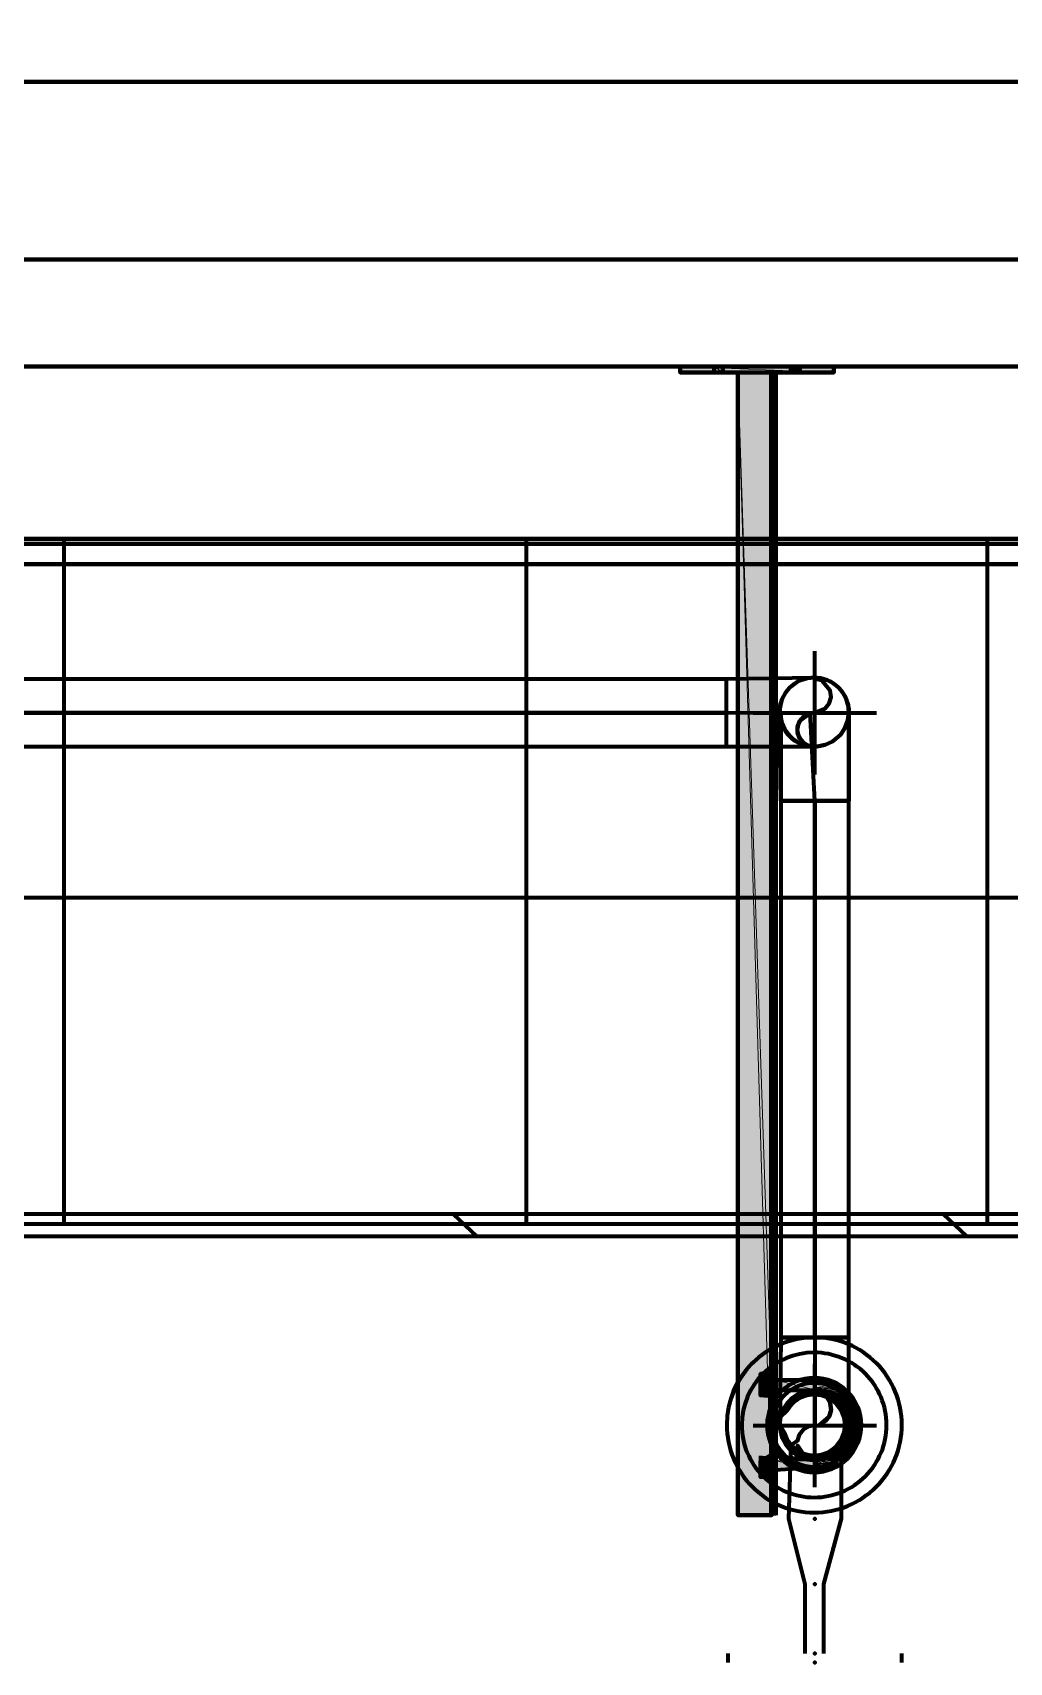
# Model space of a CAD drawing. Extents: x 0 to 1153, y 0 to 816.
# Drawn here: x 645.39 to 653.6, y 379.49 to 393.18 of the extents above; entities that cross this region are included whole.
import ezdxf

# ---------------------------------------------------------------- set-up
doc = ezdxf.new("R2010")
doc.units = 0
doc.header["$MEASUREMENT"] = 0
for name, color, linetype in [('Arch', 7, 'Continuous'), ('Hatch', 7, 'Continuous'), ('PIPE', 7, 'Continuous')]:
    doc.layers.add(name, color=color, linetype=linetype)

msp = doc.modelspace()

# ---------------------------------------------------------------- hatches: boundary and pattern name
at = {"layer": 'Hatch', "linetype": 'Continuous', "lineweight": 211}
for points in [[(652.124, 390.377), (650.833, 390.377), (650.833, 390.324), (652.124, 390.324)], [(651.637, 390.324), (651.319, 390.324), (651.319, 380.725), (651.637, 380.725)], [(651.838, 390.377), (651.764, 390.377), (651.764, 390.324), (651.838, 390.324)], [(651.838, 390.377), (651.764, 390.377), (651.764, 390.324), (651.838, 390.324)], [(651.838, 390.377), (651.764, 390.377), (651.764, 390.324), (651.838, 390.324)], [(651.838, 390.377), (651.764, 390.377), (651.764, 390.324), (651.838, 390.324)], [(651.605, 381.91), (651.584, 381.91), (651.584, 381.72), (651.605, 381.72)], [(651.605, 381.91), (651.584, 381.91), (651.584, 381.72), (651.605, 381.72)], [(651.605, 381.857), (651.584, 381.857), (651.584, 381.783), (651.605, 381.783)], [(651.976, 381.857), (651.637, 381.857), (651.637, 381.773), (651.976, 381.773)], [(651.976, 381.857), (652.05, 381.847), (651.976, 381.847)], [(651.584, 381.773), (651.51, 381.773), (651.51, 381.73), (651.584, 381.73)], [(651.605, 381.222), (651.584, 381.222), (651.584, 381.032), (651.605, 381.032)], [(651.605, 381.222), (651.584, 381.222), (651.584, 381.032), (651.605, 381.032)], [(651.605, 381.169), (651.584, 381.169), (651.584, 381.095), (651.605, 381.095)], [(651.976, 381.18), (651.637, 381.18), (651.637, 381.106), (651.976, 381.106)], [(651.976, 381.18), (651.637, 381.18), (651.637, 381.106), (651.976, 381.106)], [(651.584, 381.085), (651.51, 381.085), (651.51, 381.042), (651.584, 381.042)]]:
    msp.add_hatch(color=3, dxfattribs=at).paths.add_polyline_path(points, flags=0)
at = {"layer": 'Hatch', "linetype": 'Continuous', "lineweight": 0}
h = msp.add_hatch(color=3, dxfattribs=at)
h.paths.add_polyline_path([(651.192, 390.324), (651.192, 390.377), (651.118, 390.377)], flags=0)
h.paths.add_polyline_path([(651.192, 390.377), (651.118, 390.377), (651.192, 390.324)], flags=0)
h.paths.add_polyline_path([(651.118, 390.377), (651.192, 390.324), (651.118, 390.324)], flags=0)
h.paths.add_polyline_path([(651.192, 390.324), (651.118, 390.324), (651.118, 390.377)], flags=0)
h = msp.add_hatch(color=3, dxfattribs=at)
h.paths.add_polyline_path([(651.192, 390.324), (651.192, 390.377), (651.118, 390.377)], flags=0)
h.paths.add_polyline_path([(651.192, 390.377), (651.118, 390.377), (651.192, 390.324)], flags=0)
h.paths.add_polyline_path([(651.118, 390.377), (651.192, 390.324), (651.118, 390.324)], flags=0)
h.paths.add_polyline_path([(651.192, 390.324), (651.118, 390.324), (651.118, 390.377)], flags=0)
for points in [[(651.605, 390.324), (651.584, 390.324), (651.584, 380.725), (651.605, 380.725)], [(651.584, 381.91), (651.51, 381.91), (651.51, 381.868), (651.584, 381.868)], [(651.584, 381.868), (651.51, 381.868), (651.51, 381.773), (651.584, 381.773)], [(651.605, 381.857), (651.584, 381.857), (651.584, 381.783), (651.605, 381.783)], [(651.976, 381.857), (651.637, 381.857), (651.637, 381.773), (651.976, 381.773)], [(651.976, 381.857), (652.05, 381.847), (651.976, 381.847)], [(652.05, 381.847), (651.976, 381.847), (651.976, 381.825), (652.113, 381.825)], [(652.05, 381.847), (651.976, 381.847), (651.976, 381.825), (652.113, 381.825)], [(652.113, 381.825), (651.976, 381.825), (651.976, 381.794), (652.177, 381.794)], [(652.113, 381.825), (651.976, 381.825), (651.976, 381.794), (652.177, 381.794)], [(652.23, 381.751), (652.092, 381.751), (652.134, 381.73), (652.251, 381.73)], [(652.23, 381.751), (652.092, 381.751), (652.134, 381.73), (652.251, 381.73)], [(652.251, 381.73), (652.134, 381.73), (652.166, 381.709), (652.283, 381.709)], [(652.251, 381.73), (652.134, 381.73), (652.166, 381.709), (652.283, 381.709)], [(652.283, 381.709), (652.166, 381.709), (652.177, 381.698), (652.283, 381.698)], [(652.283, 381.709), (652.166, 381.709), (652.177, 381.698), (652.283, 381.698)], [(652.283, 381.698), (652.177, 381.698), (652.219, 381.656), (652.304, 381.656)], [(652.283, 381.698), (652.177, 381.698), (652.219, 381.656), (652.304, 381.656)], [(652.304, 381.656), (652.219, 381.656), (652.219, 381.646), (652.314, 381.646)], [(652.304, 381.656), (652.219, 381.656), (652.219, 381.646), (652.314, 381.646)], [(652.314, 381.646), (652.219, 381.646), (652.24, 381.614), (652.325, 381.614)], [(652.314, 381.646), (652.219, 381.646), (652.24, 381.614), (652.325, 381.614)], [(652.325, 381.614), (652.24, 381.614), (652.261, 381.582), (652.335, 381.582)], [(652.325, 381.614), (652.24, 381.614), (652.261, 381.582), (652.335, 381.582)], [(652.335, 381.582), (652.261, 381.582), (652.261, 381.561), (652.346, 381.561)], [(652.335, 381.582), (652.261, 381.582), (652.261, 381.561), (652.346, 381.561)], [(652.357, 381.445), (652.272, 381.445), (652.261, 381.402), (652.346, 381.402)], [(652.357, 381.445), (652.272, 381.445), (652.261, 381.402), (652.346, 381.402)], [(652.346, 381.402), (652.261, 381.402), (652.261, 381.37), (652.335, 381.37)], [(652.346, 381.402), (652.261, 381.402), (652.261, 381.37), (652.335, 381.37)], [(652.357, 381.508), (652.272, 381.508), (652.272, 381.455), (652.357, 381.455)], [(652.357, 381.508), (652.272, 381.508), (652.272, 381.455), (652.357, 381.455)], [(652.357, 381.455), (652.272, 381.455), (652.272, 381.445), (652.357, 381.445)], [(652.357, 381.455), (652.272, 381.455), (652.272, 381.445), (652.357, 381.445)], [(652.325, 381.349), (652.24, 381.349), (652.219, 381.307), (652.314, 381.307)], [(652.325, 381.349), (652.24, 381.349), (652.219, 381.307), (652.314, 381.307)], [(652.314, 381.307), (652.219, 381.307), (652.219, 381.296), (652.304, 381.296)], [(652.314, 381.307), (652.219, 381.307), (652.219, 381.296), (652.304, 381.296)], [(652.335, 381.37), (652.261, 381.37), (652.24, 381.349), (652.325, 381.349)], [(652.335, 381.37), (652.261, 381.37), (652.24, 381.349), (652.325, 381.349)], [(651.584, 381.222), (651.51, 381.222), (651.51, 381.18), (651.584, 381.18)], [(651.584, 381.18), (651.51, 381.18), (651.51, 381.085), (651.584, 381.085)], [(651.605, 381.169), (651.584, 381.169), (651.584, 381.095), (651.605, 381.095)], [(652.208, 381.191), (652.029, 381.191), (651.976, 381.18), (652.208, 381.18)], [(652.208, 381.191), (652.029, 381.191), (651.976, 381.18), (652.208, 381.18)], [(652.208, 381.18), (651.976, 381.18), (651.976, 381.159), (652.177, 381.159)], [(652.208, 381.18), (651.976, 381.18), (651.976, 381.159), (652.177, 381.159)], [(652.177, 381.159), (651.976, 381.159), (651.976, 381.127), (652.113, 381.127)], [(652.177, 381.159), (651.976, 381.159), (651.976, 381.127), (652.113, 381.127)], [(652.23, 381.201), (652.081, 381.201), (652.029, 381.191), (652.208, 381.191)], [(652.23, 381.201), (652.081, 381.201), (652.029, 381.191), (652.208, 381.191)], [(652.283, 381.254), (652.166, 381.254), (652.134, 381.222), (652.251, 381.222)], [(652.283, 381.254), (652.166, 381.254), (652.134, 381.222), (652.251, 381.222)], [(651.976, 381.127), (652.113, 381.127), (652.05, 381.106)], [(651.976, 381.127), (652.113, 381.127), (652.05, 381.106)]]:
    msp.add_hatch(color=3, dxfattribs=at).paths.add_polyline_path(points, flags=0)
at = {"layer": 'Hatch', "linetype": 'Continuous', "lineweight": 211}
h = msp.add_hatch(color=3, dxfattribs=at)
h.paths.add_polyline_path([(651.637, 381.773), (651.637, 381.868), (651.605, 381.868)], flags=0)
h.paths.add_polyline_path([(651.637, 381.868), (651.605, 381.868), (651.637, 381.773)], flags=0)
h.paths.add_polyline_path([(651.605, 381.868), (651.637, 381.773), (651.605, 381.773)], flags=0)
h.paths.add_polyline_path([(651.637, 381.773), (651.605, 381.773), (651.605, 381.868)], flags=0)
at = {"layer": 'Hatch', "linetype": 'Continuous', "lineweight": 0}
h = msp.add_hatch(color=3, dxfattribs=at)
h.paths.add_polyline_path([(652.177, 381.794), (651.976, 381.794), (652.208, 381.773)], flags=0)
h.paths.add_polyline_path([(651.976, 381.794), (652.208, 381.773), (651.976, 381.773)], flags=0)
h.paths.add_polyline_path([(652.208, 381.773), (651.976, 381.773)], flags=0)
h = msp.add_hatch(color=3, dxfattribs=at)
h.paths.add_polyline_path([(652.177, 381.794), (651.976, 381.794), (652.208, 381.773)], flags=0)
h.paths.add_polyline_path([(651.976, 381.794), (652.208, 381.773), (651.976, 381.773)], flags=0)
h.paths.add_polyline_path([(652.208, 381.773), (651.976, 381.773)], flags=0)
h = msp.add_hatch(color=3, dxfattribs=at)
h.paths.add_polyline_path([(652.208, 381.773), (652.029, 381.773), (652.23, 381.751)], flags=0)
h.paths.add_polyline_path([(652.029, 381.773), (652.23, 381.751), (652.081, 381.751)], flags=0)
h.paths.add_polyline_path([(652.23, 381.751), (652.081, 381.751)], flags=0)
h = msp.add_hatch(color=3, dxfattribs=at)
h.paths.add_polyline_path([(652.208, 381.773), (652.029, 381.773), (652.23, 381.751)], flags=0)
h.paths.add_polyline_path([(652.029, 381.773), (652.23, 381.751), (652.081, 381.751)], flags=0)
h.paths.add_polyline_path([(652.23, 381.751), (652.081, 381.751)], flags=0)
h = msp.add_hatch(color=3, dxfattribs=at)
h.paths.add_polyline_path([(652.346, 381.561), (652.261, 381.561), (652.357, 381.508)], flags=0)
h.paths.add_polyline_path([(652.261, 381.561), (652.357, 381.508), (652.272, 381.508)], flags=0)
h.paths.add_polyline_path([(652.357, 381.508), (652.272, 381.508)], flags=0)
h.paths.add_polyline_path([(652.272, 381.508), (652.357, 381.508)], flags=0)
h = msp.add_hatch(color=3, dxfattribs=at)
h.paths.add_polyline_path([(652.346, 381.561), (652.261, 381.561), (652.357, 381.508)], flags=0)
h.paths.add_polyline_path([(652.261, 381.561), (652.357, 381.508), (652.272, 381.508)], flags=0)
h.paths.add_polyline_path([(652.357, 381.508), (652.272, 381.508)], flags=0)
h.paths.add_polyline_path([(652.272, 381.508), (652.357, 381.508)], flags=0)
h = msp.add_hatch(color=3, dxfattribs=at)
h.paths.add_polyline_path([(652.304, 381.296), (652.219, 381.296), (652.283, 381.254)], flags=0)
h.paths.add_polyline_path([(652.219, 381.296), (652.283, 381.254), (652.177, 381.254)], flags=0)
h.paths.add_polyline_path([(652.283, 381.254), (652.166, 381.254)], flags=0)
h = msp.add_hatch(color=3, dxfattribs=at)
h.paths.add_polyline_path([(652.304, 381.296), (652.219, 381.296), (652.283, 381.254)], flags=0)
h.paths.add_polyline_path([(652.219, 381.296), (652.283, 381.254), (652.177, 381.254)], flags=0)
h.paths.add_polyline_path([(652.283, 381.254), (652.166, 381.254)], flags=0)
h = msp.add_hatch(color=3, dxfattribs=at)
h.paths.add_polyline_path([(651.637, 381.095), (651.637, 381.18), (651.605, 381.18)], flags=0)
h.paths.add_polyline_path([(651.637, 381.18), (651.605, 381.18), (651.637, 381.095)], flags=0)
h.paths.add_polyline_path([(651.605, 381.18), (651.637, 381.095), (651.605, 381.095)], flags=0)
h.paths.add_polyline_path([(651.637, 381.095), (651.605, 381.095), (651.605, 381.18)], flags=0)
h = msp.add_hatch(color=3, dxfattribs=at)
h.paths.add_polyline_path([(652.251, 381.222), (652.134, 381.222), (652.23, 381.201)], flags=0)
h.paths.add_polyline_path([(652.134, 381.222), (652.23, 381.201), (652.092, 381.201)], flags=0)
h.paths.add_polyline_path([(652.23, 381.201), (652.081, 381.201)], flags=0)
h = msp.add_hatch(color=3, dxfattribs=at)
h.paths.add_polyline_path([(652.251, 381.222), (652.134, 381.222), (652.23, 381.201)], flags=0)
h.paths.add_polyline_path([(652.134, 381.222), (652.23, 381.201), (652.092, 381.201)], flags=0)
h.paths.add_polyline_path([(652.23, 381.201), (652.081, 381.201)], flags=0)
h = msp.add_hatch(color=3, dxfattribs=at)
h.paths.add_polyline_path([(652.05, 381.106), (651.976, 381.106)], flags=0)
h.paths.add_polyline_path([(651.976, 381.106), (651.976, 381.127), (652.05, 381.106)], is_closed=False, flags=0)
h = msp.add_hatch(color=3, dxfattribs=at)
h.paths.add_polyline_path([(652.05, 381.106), (651.976, 381.106)], flags=0)
h.paths.add_polyline_path([(651.976, 381.106), (651.976, 381.127), (652.05, 381.106)], is_closed=False, flags=0)

# ---------------------------------------------------------------- linework, layer by layer
at = {"layer": 'Arch', "color": 11, "linetype": 'Continuous', "lineweight": 211}
for p, q in [((645.657, 383.17), (645.657, 388.927)), ((649.541, 383.17), (649.541, 388.927)), ((653.415, 383.17), (653.415, 388.927)), ((917.988, 385.911), (110.871, 385.911)), ((649.129, 383.064), (648.928, 383.254)), ((653.246, 383.064), (653.045, 383.254))]:
    msp.add_line(p, q, dxfattribs=at)
for points in [[(113.961, 576.972), (487.701, 576.972), (487.701, 638.81), (487.892, 638.81), (683.154, 638.81), (683.154, 638.609), (683.154, 383.254), (870.49, 383.254), (870.49, 383.053), (683.154, 383.053), (682.964, 383.064), (487.892, 383.064), (487.701, 383.064), (487.701, 454.3), (113.961, 454.3)], [(486.77, 638.799), (492.315, 633.254), (678, 633.254), (678, 388.715), (683.546, 383.17), (486.77, 383.17)], [(486.77, 638.799), (683.546, 638.799), (683.546, 383.17), (683.546, 638.799), (677.799, 633.053), (492.517, 633.053), (492.517, 388.927), (486.77, 383.17), (492.315, 388.715), (678, 388.715), (492.315, 388.715), (492.315, 633.254), (678, 633.254), (683.546, 638.799), (486.77, 638.799), (492.517, 633.053), (492.517, 388.927)], [(683.154, 383.254), (683.059, 383.254), (682.964, 383.254), (487.892, 383.254), (487.892, 638.609), (682.964, 638.609), (682.964, 383.254)], [(677.799, 388.927), (492.517, 388.927), (677.799, 388.927), (677.799, 633.053), (677.799, 388.927), (683.546, 383.17), (486.77, 383.17)], [(530.902, 392.769), (674.56, 392.769), (530.902, 392.769), (530.902, 391.276)], [(496.327, 388.885), (680.413, 388.885), (636.429, 388.885), (636.429, 390.377), (636.429, 388.885), (496.327, 388.885)]]:
    msp.add_lwpolyline(points, dxfattribs=at)
for points in [[(680.413, 571.108), (495.131, 571.108), (495.131, 427.429), (530.892, 427.429), (530.892, 390.377), (680.413, 390.377), (680.413, 438.446), (651.859, 438.446), (651.859, 484.897), (680.413, 484.897), (680.413, 571.108), (495.131, 571.108), (495.131, 427.429), (530.892, 427.429), (530.892, 390.377), (680.413, 390.377), (680.413, 438.446), (653.267, 438.446), (680.413, 438.446), (651.859, 438.446), (651.859, 484.897), (680.413, 484.897), (680.413, 571.108), (494.39, 571.108)], [(681.905, 390.377), (681.905, 484.897), (681.905, 390.377), (680.413, 390.377), (680.413, 388.885), (680.413, 390.377), (496.327, 390.377), (622.533, 390.377), (680.413, 390.377)], [(674.56, 391.276), (530.902, 391.276), (674.56, 391.276), (676.053, 391.276)]]:
    msp.add_lwpolyline(points, close=True, dxfattribs=at)
at = {"layer": 'Hatch', "color": 3, "linetype": 'Continuous', "lineweight": 211}
for p, q in [((651.965, 386.948), (651.965, 387.985)), ((651.224, 387.181), (651.224, 387.752)), ((651.446, 387.466), (652.484, 387.466))]:
    msp.add_line(p, q, dxfattribs=at)
at = {"layer": 'Hatch', "color": 3, "linetype": 'Continuous', "lineweight": 0}
for p, q in [((651.637, 381.857), (651.976, 381.773)), ((651.605, 380.725), (651.584, 380.725))]:
    msp.add_line(p, q, dxfattribs=at)
for points in [[(652.124, 390.377), (650.833, 390.377), (652.124, 390.324), (650.833, 390.324), (650.833, 390.377), (652.124, 390.324)], [(651.192, 390.324), (651.118, 390.324), (651.118, 390.377), (651.192, 390.377), (651.118, 390.377), (651.192, 390.324), (651.118, 390.324), (651.118, 390.377), (651.192, 390.324), (651.118, 390.324), (651.192, 390.324), (651.118, 390.377), (651.192, 390.324), (651.192, 390.377), (651.118, 390.377), (651.192, 390.377), (651.192, 390.324), (651.118, 390.377), (651.192, 390.324), (651.192, 390.377), (651.192, 390.324), (651.118, 390.377), (651.118, 390.324), (651.118, 390.377)], [(651.637, 390.324), (651.319, 390.324), (651.637, 380.725), (651.319, 380.725), (651.319, 390.324), (651.605, 380.725), (651.584, 390.324), (651.584, 390.324), (651.584, 380.725), (651.605, 390.324), (651.637, 380.725)], [(651.838, 390.377), (651.764, 390.377), (651.838, 390.324), (651.764, 390.377), (651.838, 390.324), (651.764, 390.324), (651.838, 390.324), (651.764, 390.377), (651.838, 390.377), (651.764, 390.377), (651.838, 390.324), (651.764, 390.377), (651.764, 390.324), (651.764, 390.377), (651.764, 390.324), (651.764, 390.377), (651.838, 390.377), (651.838, 390.324), (651.838, 390.377), (651.838, 390.324)], [(651.764, 390.324), (651.838, 390.324), (651.764, 390.377), (651.838, 390.324)], [(652.177, 381.159), (651.976, 381.159), (652.177, 381.159), (651.976, 381.18), (652.208, 381.18), (651.976, 381.159), (652.113, 381.127), (651.976, 381.106), (651.976, 381.159), (652.113, 381.127), (652.05, 381.106), (651.976, 381.127), (652.113, 381.127), (651.976, 381.159), (652.113, 381.127), (651.976, 381.18), (652.208, 381.18), (652.029, 381.191), (652.208, 381.191), (652.029, 381.191), (652.208, 381.191), (652.081, 381.201), (652.23, 381.201), (652.134, 381.222), (652.251, 381.222), (652.134, 381.222), (652.251, 381.222), (652.166, 381.254), (652.283, 381.254), (652.219, 381.296), (652.304, 381.296), (652.219, 381.296), (652.304, 381.296), (652.219, 381.307), (652.314, 381.307), (652.24, 381.349), (652.314, 381.307), (652.24, 381.349), (652.325, 381.349), (652.261, 381.37), (652.335, 381.37), (652.261, 381.37), (652.335, 381.37), (652.261, 381.402), (652.346, 381.402), (652.272, 381.445), (652.346, 381.402), (652.272, 381.445), (652.357, 381.445), (652.272, 381.455), (652.357, 381.455), (652.272, 381.455), (652.357, 381.455), (652.272, 381.508), (652.357, 381.508), (652.261, 381.561), (652.346, 381.561), (652.261, 381.582), (652.346, 381.561), (652.261, 381.582), (652.335, 381.582), (652.24, 381.614), (652.325, 381.614), (652.219, 381.646), (652.314, 381.646), (652.219, 381.646), (652.314, 381.646), (652.219, 381.656), (652.304, 381.656), (652.177, 381.698), (652.283, 381.698), (652.177, 381.698), (652.283, 381.709), (652.166, 381.709), (652.283, 381.709), (652.134, 381.73), (652.251, 381.73), (652.092, 381.751), (652.23, 381.751), (652.081, 381.751), (652.23, 381.751), (652.029, 381.773), (652.251, 381.73), (652.166, 381.709), (652.304, 381.656), (652.219, 381.646), (652.335, 381.582), (652.261, 381.561), (652.357, 381.508), (652.272, 381.508), (652.357, 381.445), (652.261, 381.402), (652.325, 381.349), (652.219, 381.307), (652.283, 381.254), (652.166, 381.254), (652.23, 381.201), (652.081, 381.201), (652.177, 381.159), (651.976, 381.159), (652.177, 381.159), (651.976, 381.18), (652.208, 381.18), (651.976, 381.18), (652.208, 381.18), (652.029, 381.191), (652.208, 381.191), (652.029, 381.191), (652.208, 381.191), (652.081, 381.201)], [(651.976, 381.127), (652.113, 381.127), (652.05, 381.106)]]:
    msp.add_lwpolyline(points, close=True, dxfattribs=at)
at = {"layer": 'Hatch', "color": 3, "linetype": 'Continuous', "lineweight": 211}
for points in [[(652.124, 390.377), (650.833, 390.377), (652.124, 390.377), (652.124, 390.324)], [(650.833, 390.324), (650.833, 390.377), (650.833, 390.324), (652.124, 390.324)], [(651.118, 390.324), (651.192, 390.324), (651.118, 390.324), (651.192, 390.324), (651.192, 390.377), (651.192, 390.324), (651.118, 390.324), (651.118, 390.377)], [(651.192, 390.377), (651.118, 390.377), (651.192, 390.377), (651.118, 390.377)], [(651.764, 390.324), (651.838, 390.324), (651.764, 390.324), (651.838, 390.324), (651.838, 390.377), (651.838, 390.324), (651.764, 390.324), (651.764, 390.377)], [(651.764, 390.377), (651.838, 390.377), (651.764, 390.377), (651.838, 390.377)], [(651.637, 381.857), (651.637, 381.773), (651.605, 381.868), (651.605, 381.773), (651.637, 381.868), (651.637, 381.773)]]:
    msp.add_lwpolyline(points, close=True, dxfattribs=at)
for points in [[(651.605, 390.324), (651.605, 380.725), (651.319, 380.725), (651.605, 380.725), (651.605, 390.324), (651.319, 390.324), (651.637, 390.324), (651.637, 380.725)], [(651.319, 390.324), (651.319, 380.725), (651.319, 390.324)], [(652.251, 387.472), (652.242, 387.402), (652.218, 387.338), (652.181, 387.282), (652.113, 387.224), (652.052, 387.196), (651.984, 387.182), (652.052, 387.196), (652.113, 387.224), (652.181, 387.282), (652.218, 387.338), (652.242, 387.402), (652.251, 387.472), (652.242, 387.402), (652.218, 387.338), (652.181, 387.282), (652.113, 387.224), (652.052, 387.196), (651.984, 387.182), (652.052, 387.196), (652.113, 387.224), (652.181, 387.282), (652.218, 387.338), (652.242, 387.402), (652.251, 387.472), (652.242, 387.402), (652.218, 387.338), (652.181, 387.282), (652.113, 387.224), (652.052, 387.196), (651.984, 387.182), (652.052, 387.196), (652.113, 387.224), (652.181, 387.282), (652.218, 387.338), (652.242, 387.402), (652.251, 387.472), (652.242, 387.402), (652.218, 387.338), (652.181, 387.282), (652.113, 387.224), (652.052, 387.196), (651.984, 387.182), (652.052, 387.196), (652.113, 387.224), (652.181, 387.282), (652.218, 387.338), (652.242, 387.402), (652.251, 387.472), (652.242, 387.402), (652.218, 387.338), (652.181, 387.282), (652.113, 387.224), (652.052, 387.196), (651.984, 387.182), (651.925, 387.185), (651.875, 387.208), (651.838, 387.248), (651.819, 387.3), (651.821, 387.358), (651.844, 387.408), (651.894, 387.45), (651.96, 387.466), (652.053, 387.501), (652.087, 387.544), (652.102, 387.598), (652.095, 387.654), (652.025, 387.736), (652.025, 387.736), (651.96, 387.752)], [(651.51, 381.91), (651.51, 381.73), (651.605, 381.783), (651.584, 381.857), (651.605, 381.91), (651.605, 381.72), (651.51, 381.73), (651.51, 381.91), (651.584, 381.91), (651.51, 381.91), (651.605, 381.91), (651.605, 381.72), (651.584, 381.91), (651.584, 381.72), (651.584, 381.91), (651.584, 381.773), (651.637, 381.773), (651.976, 381.773), (652.156, 381.72), (652.261, 381.561), (652.261, 381.37), (652.134, 381.222), (651.976, 381.18)], [(652.346, 381.529), (652.261, 381.73), (652.081, 381.836), (651.976, 381.857), (651.637, 381.857), (651.605, 381.783), (651.584, 381.857), (651.584, 381.73), (651.584, 381.73), (651.51, 381.773)], [(651.51, 381.222), (651.51, 381.042), (651.584, 381.085), (651.637, 381.18), (651.584, 381.095), (651.584, 381.169), (651.637, 381.106), (651.637, 381.18), (651.605, 381.032), (651.584, 381.222), (651.584, 381.032), (651.584, 381.222), (651.637, 381.106), (651.637, 381.18), (651.637, 381.106), (651.637, 381.18)], [(651.51, 381.085), (651.584, 381.085), (651.584, 381.222)]]:
    msp.add_lwpolyline(points, dxfattribs=at)
for points in [[(651.965, 386.726), (651.925, 387.462), (651.867, 387.432), (651.828, 387.379), (651.817, 387.324), (651.828, 387.268), (651.875, 387.208), (651.925, 387.185), (651.984, 387.182), (652.052, 387.196), (652.113, 387.224), (652.181, 387.282), (652.218, 387.338), (652.242, 387.402), (652.25, 387.472, 0.414255), (651.96, 387.762, 0.414227), (651.67, 387.472, 0.41418), (651.965, 387.181), (651.224, 387.181), (651.224, 387.752), (651.96, 387.762, 0.414227), (651.67, 387.472, 0.41418), (651.965, 387.181), (651.224, 387.181), (637.667, 387.181)], [(637.667, 387.752), (651.224, 387.752), (651.96, 387.762, -0.414255), (652.25, 387.472, 0.414255), (651.96, 387.762, 0.414227), (651.67, 387.472, 0.41418), (651.96, 387.182, -0.41418), (651.679, 387.466), (651.679, 386.726), (651.669, 387.472, -0.414227), (651.96, 387.762, -0.414255), (652.251, 387.466), (652.251, 386.726), (652.25, 387.472, 0.414255), (651.96, 387.762, 0.414227), (651.67, 387.472, 0.41418), (651.96, 387.182), (651.904, 387.192), (651.851, 387.231), (651.821, 387.289), (651.819, 387.347), (651.838, 387.399), (651.925, 387.462), (651.224, 387.466), (637.667, 387.466), (651.224, 387.466)]]:
    msp.add_lwpolyline(points, format="xyb", dxfattribs=at)
for points in [[(651.96, 380.873, 0.414235), (652.568, 381.482, 0.414221), (651.96, 382.09, 0.414207), (651.351, 381.482, 0.414221), (651.96, 380.873, 0.414235), (652.568, 381.482, 0.414221), (651.96, 382.09, 0.414207), (651.351, 381.482, 0.414221)], [(651.976, 381.106), (652.187, 381.159), (652.325, 381.328), (652.314, 381.482), (652.31, 381.424), (652.296, 381.369), (652.275, 381.319), (652.229, 381.251), (652.169, 381.195), (652.098, 381.155), (652.045, 381.137), (651.989, 381.128), (652.045, 381.137), (652.098, 381.155), (652.169, 381.195), (652.229, 381.251), (652.275, 381.319), (652.296, 381.369), (652.31, 381.424), (652.314, 381.482), (652.31, 381.424), (652.296, 381.369), (652.275, 381.319), (652.246, 381.272), (652.21, 381.231), (652.169, 381.195), (652.123, 381.167), (652.072, 381.145), (651.989, 381.128), (651.989, 381.128), (651.976, 381.18), (651.605, 381.222), (651.605, 381.032), (651.584, 381.042), (651.51, 381.042), (651.51, 381.18), (651.584, 381.222), (651.51, 381.18), (651.584, 381.222), (651.637, 381.18), (651.584, 381.169), (651.605, 381.169), (651.637, 381.095), (651.584, 381.095), (651.637, 381.106), (651.96, 381.128, -0.414222), (651.605, 381.482, -0.414266), (651.96, 381.836, -0.414223), (652.315, 381.482, 0.414223), (651.96, 381.836, 0.414266), (651.607, 381.482, 0.414222), (651.96, 381.083, 0.41422), (652.357, 381.482, 0.414219), (651.96, 381.878, 0.414219), (651.564, 381.482, 0.414219), (651.96, 381.083, 0.41422), (652.357, 381.482, 0.414219), (651.96, 381.878, 0.414219), (651.564, 381.482, 0.414219)]]:
    msp.add_lwpolyline(points, format="xyb", close=True, dxfattribs=at)
at = {"layer": 'Hatch', "color": 3, "linetype": 'Continuous', "lineweight": 0}
for points in [[(651.976, 381.857), (651.637, 381.857), (651.976, 381.773), (651.637, 381.773), (651.976, 381.773), (651.637, 381.857), (651.976, 381.773), (652.208, 381.773), (651.976, 381.794), (652.177, 381.794), (651.976, 381.857), (652.177, 381.794), (651.976, 381.857), (652.113, 381.825), (651.976, 381.857), (652.05, 381.847), (651.976, 381.857), (652.113, 381.825), (651.976, 381.794), (652.251, 381.73), (652.166, 381.709), (652.304, 381.656), (652.24, 381.614), (652.346, 381.561), (652.261, 381.561), (652.346, 381.561), (652.261, 381.582), (652.335, 381.582), (652.261, 381.582), (652.335, 381.582), (652.24, 381.614), (652.325, 381.614), (652.24, 381.614), (652.325, 381.614), (652.219, 381.646), (652.314, 381.646), (652.219, 381.656), (652.314, 381.646), (652.219, 381.656), (652.304, 381.656), (652.177, 381.698), (652.283, 381.698), (652.177, 381.698), (652.283, 381.698), (652.166, 381.709), (652.283, 381.709), (652.134, 381.73), (652.283, 381.709), (652.134, 381.73), (652.251, 381.73), (652.092, 381.751), (652.23, 381.751), (652.081, 381.751), (652.208, 381.773), (652.029, 381.773), (652.23, 381.751), (652.029, 381.773), (652.208, 381.773), (651.976, 381.794), (652.177, 381.794), (651.976, 381.794), (652.177, 381.794), (651.976, 381.794), (652.251, 381.73), (652.166, 381.709), (652.304, 381.656), (652.219, 381.646), (652.335, 381.582), (652.314, 381.646), (652.251, 381.73), (652.304, 381.656), (652.335, 381.582), (652.357, 381.508), (652.272, 381.508), (652.272, 381.455), (652.261, 381.402), (652.24, 381.349), (652.219, 381.296), (652.166, 381.254), (652.304, 381.296), (652.325, 381.349), (652.346, 381.402), (652.357, 381.455), (652.357, 381.508), (652.272, 381.508), (652.357, 381.508), (652.272, 381.508), (652.261, 381.582), (652.219, 381.646), (652.166, 381.709), (652.081, 381.751), (652.23, 381.751), (652.081, 381.751), (652.23, 381.751), (652.081, 381.751), (652.23, 381.751), (652.177, 381.794), (651.976, 381.857), (652.113, 381.825), (651.976, 381.857), (652.113, 381.825), (651.976, 381.857), (652.05, 381.847), (651.976, 381.857), (652.05, 381.847), (651.976, 381.857), (651.976, 381.773), (652.208, 381.773), (651.976, 381.773), (652.208, 381.773), (651.976, 381.794), (651.976, 381.857), (651.976, 381.773), (652.177, 381.794), (652.23, 381.751), (652.283, 381.709), (652.23, 381.751), (652.283, 381.698), (652.325, 381.614), (652.346, 381.561), (652.357, 381.508), (652.272, 381.508), (652.261, 381.582), (652.219, 381.646), (652.166, 381.709), (652.081, 381.751), (652.23, 381.751), (652.081, 381.751), (652.23, 381.751), (652.081, 381.751), (652.029, 381.773), (652.081, 381.751), (652.208, 381.773), (651.976, 381.773), (652.208, 381.773), (651.976, 381.773), (652.177, 381.794), (652.113, 381.825), (652.05, 381.847), (652.113, 381.825), (652.208, 381.773), (651.976, 381.794), (651.976, 381.857), (651.637, 381.857), (651.637, 381.773), (651.584, 381.773), (651.51, 381.868), (651.584, 381.773), (651.51, 381.73), (651.605, 381.72), (651.51, 381.773), (651.605, 381.773), (651.637, 381.857), (651.637, 381.773), (651.637, 381.857), (651.605, 381.91), (651.51, 381.868), (651.605, 381.91), (651.51, 381.91), (651.605, 381.91), (651.605, 381.72), (651.605, 381.91), (651.605, 381.72), (651.605, 381.91), (651.51, 381.91), (651.51, 381.773), (651.584, 381.783), (651.584, 381.857), (651.584, 381.783), (651.584, 381.857), (651.637, 381.773), (651.637, 381.857), (651.637, 381.773), (651.637, 381.857), (651.637, 381.773), (651.637, 381.857), (651.605, 381.72), (651.584, 381.783), (651.637, 381.857), (651.584, 381.783), (651.637, 381.857), (651.584, 381.773), (651.605, 381.91), (651.605, 381.72), (651.605, 381.91), (651.605, 381.72), (651.605, 381.91)], [(651.637, 381.106), (651.976, 381.106), (651.637, 381.18), (651.976, 381.106), (651.637, 381.18), (651.976, 381.18), (651.637, 381.18), (651.976, 381.106), (652.05, 381.106), (651.976, 381.106), (652.05, 381.106), (651.976, 381.106), (652.05, 381.106), (651.976, 381.106), (652.05, 381.106), (651.976, 381.106), (651.976, 381.18), (652.029, 381.191), (652.081, 381.201), (652.23, 381.201), (652.134, 381.222), (652.23, 381.201), (652.134, 381.222), (652.251, 381.222), (652.166, 381.254), (652.208, 381.18), (652.092, 381.201), (652.23, 381.201), (652.081, 381.201), (652.251, 381.222), (652.166, 381.254), (652.283, 381.254), (652.219, 381.296), (652.304, 381.296), (652.219, 381.296), (652.304, 381.296), (652.219, 381.307), (652.314, 381.307), (652.24, 381.349), (652.314, 381.307), (652.24, 381.349), (652.325, 381.349), (652.261, 381.37), (652.335, 381.37), (652.261, 381.37), (652.335, 381.37), (652.261, 381.402), (652.346, 381.402), (652.272, 381.445), (652.346, 381.402), (652.272, 381.445), (652.357, 381.445), (652.272, 381.455), (652.357, 381.455), (652.272, 381.455), (652.357, 381.455), (652.272, 381.508), (652.357, 381.508), (652.261, 381.561), (652.357, 381.508), (652.272, 381.508), (652.357, 381.445), (652.261, 381.402), (652.325, 381.349), (652.219, 381.307), (652.283, 381.254), (652.166, 381.254), (652.081, 381.201), (652.23, 381.201), (652.177, 381.159), (652.113, 381.127), (652.208, 381.18), (652.092, 381.201), (652.23, 381.201), (652.283, 381.254), (652.177, 381.254), (652.283, 381.254), (652.166, 381.254), (652.304, 381.296), (652.219, 381.296), (652.24, 381.349), (652.261, 381.402), (652.272, 381.455), (652.261, 381.402), (652.24, 381.349), (652.219, 381.296), (652.166, 381.254), (652.092, 381.201), (652.23, 381.201), (652.081, 381.201), (652.23, 381.201), (652.283, 381.254), (652.177, 381.254), (652.304, 381.296), (652.325, 381.349), (652.346, 381.402), (652.357, 381.455), (652.357, 381.508), (652.272, 381.508), (652.357, 381.508), (652.272, 381.508), (652.272, 381.445), (652.261, 381.37), (652.219, 381.307), (652.177, 381.254), (652.283, 381.254), (652.134, 381.222), (652.081, 381.201), (652.029, 381.191), (651.976, 381.159), (651.976, 381.106), (651.976, 381.18), (651.976, 381.106), (651.637, 381.106), (651.605, 381.18), (651.637, 381.106), (651.605, 381.18), (651.584, 381.085), (651.584, 381.222), (651.605, 381.032), (651.584, 381.222), (651.637, 381.18), (651.637, 381.106), (651.584, 381.085), (651.584, 381.169), (651.584, 381.085), (651.584, 381.169), (651.584, 381.085), (651.584, 381.222), (651.637, 381.18), (651.637, 381.106), (651.605, 381.18), (651.637, 381.106), (651.605, 381.18), (651.584, 381.085), (651.605, 381.169), (651.584, 381.085), (651.605, 381.169), (651.637, 381.106), (651.584, 381.222), (651.605, 381.032), (651.584, 381.222), (651.605, 381.032), (651.605, 381.222), (651.51, 381.18), (651.51, 381.085), (651.584, 381.085), (651.51, 381.085), (651.584, 381.085), (651.51, 381.042), (651.584, 381.085), (651.51, 381.18), (651.584, 381.18), (651.51, 381.18), (651.584, 381.18), (651.51, 381.18), (651.584, 381.085)]]:
    msp.add_lwpolyline(points, dxfattribs=at)
at = {"layer": 'Hatch', "color": 3, "linetype": 'Continuous', "lineweight": 211}
for p in [(651.224, 387.466), (651.224, 387.466), (651.965, 386.726), (651.965, 386.726)]:
    msp.add_point(p, dxfattribs=at)
at = {"layer": 'PIPE', "color": 3, "linetype": 'Continuous', "lineweight": 211}
for p, q in [((651.965, 380.958), (651.965, 381.995)), ((651.446, 381.476), (652.484, 381.476)), ((651.235, 379.561), (651.235, 379.487)), ((652.695, 379.487), (652.695, 379.561))]:
    msp.add_line(p, q, dxfattribs=at)
for points in [[(651.679, 386.726), (652.251, 386.726), (651.679, 386.726), (651.679, 382.217), (651.67, 381.482, 0.414232), (651.96, 381.191, 0.414262), (652.251, 381.476), (652.251, 382.217), (652.251, 386.726)], [(651.965, 382.217), (651.96, 382.217, 0.414203), (651.225, 381.482, 0.414215), (651.96, 380.746, 0.414226), (652.696, 381.482, 0.414215), (651.965, 382.217, 0.414203), (651.225, 381.482, 0.414215), (651.96, 380.746, 0.414226), (652.696, 381.482, 0.414215), (651.965, 382.217, 0.414203), (651.225, 381.482, 0.414215), (651.96, 380.746, 0.414226), (652.696, 381.482, 0.414215), (651.965, 382.217, 0.414203), (651.225, 381.482, 0.414215), (651.96, 380.746, 0.414226), (652.696, 381.482, 0.414215), (651.965, 382.217), (651.965, 381.476), (651.915, 381.469), (651.867, 381.442), (651.833, 381.399), (651.817, 381.345), (651.763, 381.313), (651.743, 380.693), (651.88, 380.143), (651.88, 379.561)], [(651.679, 382.217), (652.251, 382.217), (651.679, 382.217), (651.67, 381.482, 0.414232), (651.96, 381.191, 0.414262), (652.251, 381.476), (652.251, 382.217)], [(651.669, 381.482), (651.677, 381.551), (651.701, 381.615), (651.739, 381.671), (651.788, 381.716), (651.847, 381.75), (651.913, 381.769), (651.984, 381.772), (652.052, 381.758), (652.113, 381.729), (652.03, 381.764), (651.96, 381.762), (652.015, 381.751), (652.061, 381.72), (652.095, 381.664), (652.102, 381.607), (652.087, 381.553), (652.053, 381.511), (652.005, 381.484), (652.087, 381.553), (652.102, 381.607), (652.095, 381.664), (652.132, 381.716), (652.181, 381.671), (652.218, 381.615), (652.242, 381.551), (652.219, 381.482), (652.212, 381.419), (652.19, 381.362), (652.143, 381.298), (652.079, 381.251), (652.022, 381.23), (651.96, 381.222), (651.897, 381.23), (651.841, 381.251), (651.776, 381.298), (651.729, 381.362), (651.708, 381.419), (651.669, 381.482), (651.708, 381.419), (651.729, 381.362), (651.776, 381.298), (651.841, 381.251), (651.897, 381.23), (651.96, 381.222), (652.022, 381.23), (652.079, 381.251), (652.143, 381.298), (652.19, 381.362), (652.212, 381.419), (652.219, 381.482), (652.212, 381.419), (652.19, 381.362), (652.157, 381.313), (652.113, 381.272), (652.061, 381.243), (652.002, 381.226), (651.939, 381.223), (651.878, 381.235), (651.823, 381.261), (651.763, 381.313), (651.729, 381.362), (651.708, 381.419), (651.669, 381.482), (651.677, 381.551), (651.729, 381.601), (651.776, 381.665), (651.841, 381.712), (651.897, 381.733), (651.96, 381.741), (652.022, 381.733), (652.079, 381.712), (652.143, 381.665), (652.19, 381.601), (652.212, 381.544), (652.219, 381.482), (652.212, 381.544), (652.19, 381.601), (652.143, 381.665), (652.079, 381.712), (652.022, 381.733), (651.96, 381.741), (651.897, 381.733), (651.841, 381.712), (651.776, 381.665), (651.729, 381.601), (651.677, 381.551), (651.669, 381.482), (651.677, 381.551), (651.669, 381.482), (651.677, 381.551), (651.739, 381.618), (651.791, 381.678), (651.739, 381.618), (651.677, 381.551), (651.712, 381.635), (651.754, 381.687), (651.807, 381.691), (651.878, 381.728), (651.939, 381.74), (652.022, 381.733), (652.079, 381.712), (652.143, 381.665), (652.19, 381.601), (652.212, 381.544), (652.219, 381.482), (652.212, 381.544), (652.19, 381.601), (652.143, 381.665), (652.079, 381.712), (652.022, 381.733), (651.96, 381.773), (652.03, 381.764), (652.094, 381.74), (652.149, 381.703), (652.195, 381.653), (652.228, 381.595), (652.247, 381.529), (652.228, 381.595), (652.195, 381.653), (652.132, 381.716), (652.073, 381.75), (652.007, 381.769), (651.939, 381.74), (651.878, 381.728), (651.826, 381.74), (651.89, 381.764), (651.96, 381.773), (652.03, 381.764), (652.094, 381.74), (652.149, 381.703), (652.207, 381.635), (652.236, 381.574), (652.25, 381.505), (652.236, 381.574), (652.207, 381.635), (652.149, 381.703), (652.094, 381.74), (652.03, 381.764), (651.96, 381.773), (651.89, 381.764), (651.826, 381.74), (651.77, 381.703), (651.712, 381.635), (651.677, 381.551), (651.669, 381.482), (651.708, 381.419), (651.729, 381.362), (651.776, 381.298), (651.841, 381.251), (651.897, 381.23), (651.96, 381.191, 0.414262), (652.247, 381.529), (652.228, 381.595), (652.195, 381.653), (652.132, 381.716), (652.073, 381.75), (652.007, 381.769), (651.936, 381.772), (651.868, 381.758), (651.806, 381.729), (651.739, 381.671), (651.701, 381.615), (651.677, 381.551), (651.669, 381.482), (651.677, 381.551), (651.701, 381.615), (651.739, 381.671), (651.806, 381.729), (651.868, 381.758), (651.936, 381.772), (651.868, 381.758), (651.806, 381.729), (651.739, 381.671), (651.701, 381.615), (651.677, 381.551), (651.669, 381.482, 0.414232), (652.002, 381.226), (652.061, 381.243), (652.129, 381.285), (652.187, 381.339), (652.187, 380.693), (652.039, 380.143), (652.039, 379.561)]]:
    msp.add_lwpolyline(points, format="xyb", dxfattribs=at)
for points in [[(651.965, 386.726), (651.965, 382.217), (651.965, 386.726)], [(651.965, 381.212), (652.05, 381.233), (652.124, 381.275), (652.166, 381.318), (652.124, 381.275), (652.05, 381.233), (651.965, 381.212), (651.87, 381.233), (651.819, 381.31), (651.87, 381.233), (651.806, 381.275), (651.764, 381.318), (651.806, 381.275), (651.87, 381.233), (651.965, 381.212), (651.87, 381.233)], [(651.965, 380.693), (651.965, 380.693), (651.965, 380.693)], [(651.965, 380.143), (651.965, 380.143), (651.965, 380.143)], [(651.965, 379.561), (651.965, 379.561), (651.965, 379.561)], [(651.965, 379.487), (651.965, 379.487), (651.965, 379.487)]]:
    msp.add_lwpolyline(points, dxfattribs=at)
for p in [(651.965, 382.217), (651.965, 382.217), (651.965, 380.693), (651.965, 380.143), (651.965, 379.561), (651.965, 379.487)]:
    msp.add_point(p, dxfattribs=at)

doc.saveas('drawing.dxf')
